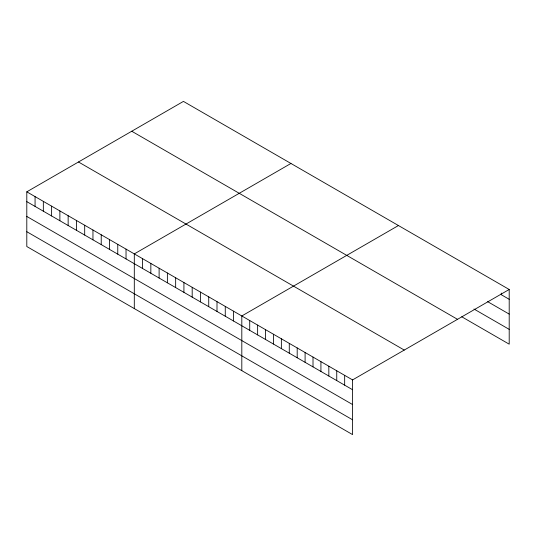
<?xml version="1.0" encoding="UTF-8"?>
<svg xmlns="http://www.w3.org/2000/svg" width="536" height="536" viewBox="0 0 536 536"><rect width="100%" height="100%" fill="white"/><g stroke="black" fill="none" stroke-linecap="round" stroke-linejoin="round"><path stroke-width="0.8" d="M26.8 191.828L352.567 379.91L352.567 434.602L26.8 246.52L26.8 191.828L183.433 101.398L509.2 289.48L509.2 344.172L461.731 316.763M290.934 163.467L134.302 253.897L134.302 308.589M398.436 225.535L241.81 315.965L241.81 370.651M352.567 379.91L509.2 289.48M509.2 299.296L501.287 294.726L501.287 293.091M487.626 301.647L509.2 314.103M473.958 309.017L509.2 329.365M131.742 131.24L457.51 319.322M78.491 161.986L404.258 350.068M26.8 201.643L352.567 389.726M26.8 216.45L352.567 404.533M26.8 231.713L352.567 419.788M344.661 375.341L344.661 385.156M336.749 370.778L336.749 380.587M328.836 366.209L328.836 376.024M320.923 361.639L320.923 371.455M313.011 357.07L313.011 366.885M305.098 352.507L305.098 362.316M297.192 347.938L297.192 357.753M289.279 343.368L289.279 353.184M281.367 338.799L281.367 348.614M273.454 334.236L273.454 344.052M265.541 329.667L265.541 339.482M257.628 325.097L257.628 334.913M249.722 320.528L249.722 330.344M233.542 311.188L233.542 321.004M225.267 306.411L225.267 316.227M217 301.641L217 311.456M208.732 296.864L208.732 306.679M200.457 292.093L200.457 301.909M192.19 287.316L192.19 297.132M183.922 282.546L183.922 292.355M175.654 277.769L175.654 287.584M167.379 272.992L167.379 282.807M159.112 268.221L159.112 278.037M150.844 263.444L150.844 273.26M142.576 258.674L142.576 268.482M126.034 249.119L126.034 258.935M117.766 244.349L117.766 254.165M109.498 239.572L109.498 249.387M101.224 234.802L101.224 244.61M92.956 230.024L92.956 239.84M84.688 225.247L84.688 235.063M76.42 220.477L76.42 230.292M68.146 215.7L68.146 225.515M59.878 210.929L59.878 220.738M51.61 206.152L51.61 215.968M43.342 201.375L43.342 211.191M35.068 196.605L35.068 206.42"/></g></svg>
